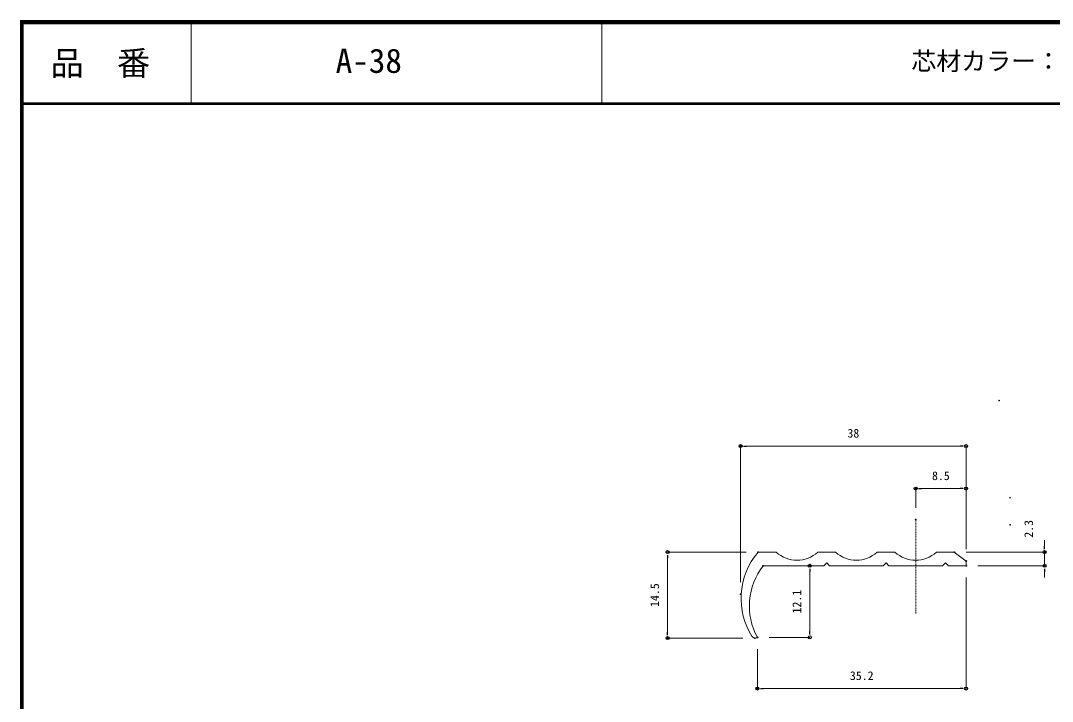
# Model space of a CAD drawing. Units: millimetres, scale not verified. Extents: x -140 to 140, y -96 to 96.
# Drawn here: x -140.5 to 33.4, y -19.2 to 95.7 of the extents above; entities that cross this region are included whole.
import ezdxf
from ezdxf.enums import TextEntityAlignment as Align

# ---------------------------------------------------------------- set-up
doc = ezdxf.new("R2010")
doc.units = ezdxf.units.MM
doc.header["$LTSCALE"] = 0.25
doc.header["$PDMODE"] = 32
doc.header["$PDSIZE"] = 0.125
doc.linetypes.add('USER1', pattern=[1.21666, 0.935822, -0.093613, 0.093613, -0.093613])
doc.layers.add('0-0_0', color=7, linetype='Continuous')
doc.layers.add('0-1_Defpoints', color=7, linetype='Continuous')
for name, color, linetype, lineweight in [('0-2_一般', 3, 'Continuous', 18), ('0-3_CENTER', 2, 'USER1', 18), ('0-5_GREEN', 3, 'Continuous', 18)]:
    doc.layers.add(name, color=color, linetype=linetype, lineweight=lineweight)
doc.styles.add('ＭＳ ゴシック', font='')
doc.styles.get('ＭＳ ゴシック').set_extended_font_data('MS Gothic')

# ---------------------------------------------------------------- blocks, each defined once
blk = doc.blocks.new('_DOT')
at = {"layer": '0-0_0'}
blk.add_line((-0.5, 0), (-1, 0), dxfattribs=at)
blk.add_circle((0, 0), 0.25, dxfattribs=at)
blk.add_circle((0, 0), 0.25, dxfattribs=at)
blk = doc.blocks.new('D8')
at = {"layer": '0-1_Defpoints'}
for p in [(-7.2785, -3.543), (7.9429, -3.543), (-5.2785, -5.843)]:
    blk.add_point(p, dxfattribs=at)
at = {"layer": '0-2_一般'}
for p, q in [((7.9429, -2.543), (7.9429, -1.543)), ((-5.2785, -3.543), (7.9429, -3.543)), ((7.9429, -5.843), (7.9429, -3.543)), ((-3.2785, -5.843), (7.9429, -5.843)), ((7.9429, -6.843), (7.9429, -7.843))]:
    blk.add_line(p, q, dxfattribs=at)
for p, rotation in [((7.9429, -3.543), 270), ((7.9429, -5.843), 90)]:
    blk.add_blockref('_DOT', p, dxfattribs=dict(at, rotation=rotation))
at = {"layer": '0-2_一般', "color": 7, "style": 'ＭＳ ゴシック'}
blk.add_text('2.3', height=1.466, rotation=90, dxfattribs=at).set_placement((6.4429, -1.1185), align=Align.BOTTOM_LEFT)
blk = doc.blocks.new('D9')
at = {"layer": '0-1_Defpoints'}
for p in [(-43.2785, 14.3424), (-5.2785, -5.043), (-43.2785, -10.6405)]:
    blk.add_point(p, dxfattribs=at)
at = {"layer": '0-2_一般'}
for p, q in [((-43.2785, -8.6405), (-43.2785, 14.3424)), ((-6.2785, 14.3424), (-42.2785, 14.3424)), ((-5.2785, -3.043), (-5.2785, 14.3424))]:
    blk.add_line(p, q, dxfattribs=at)
at = {"layer": '0-2_一般', "rotation": 180}
blk.add_blockref('_DOT', (-43.2785, 14.3424), dxfattribs=at)
at = {"layer": '0-2_一般'}
blk.add_blockref('_DOT', (-5.2785, 14.3424), dxfattribs=at)
at = {"layer": '0-2_一般', "color": 7, "style": 'ＭＳ ゴシック'}
blk.add_text('38', height=1.466, dxfattribs=at).set_placement((-25.2785, 15.3424), align=Align.BOTTOM_LEFT)
blk = doc.blocks.new('D10')
at = {"layer": '0-1_Defpoints'}
for p in [(-40.3351, -3.543), (-55.5914, -18.043), (-40.9146, -18.043)]:
    blk.add_point(p, dxfattribs=at)
at = {"layer": '0-2_一般'}
for p, q in [((-42.3351, -3.543), (-55.5914, -3.543)), ((-55.5914, -4.543), (-55.5914, -17.043)), ((-42.9146, -18.043), (-55.5914, -18.043))]:
    blk.add_line(p, q, dxfattribs=at)
for p, rotation in [((-55.5914, -3.543), 90), ((-55.5914, -18.043), 270)]:
    blk.add_blockref('_DOT', p, dxfattribs=dict(at, rotation=rotation))
at = {"layer": '0-2_一般', "color": 7, "style": 'ＭＳ ゴシック'}
blk.add_text('14.5', height=1.466, rotation=90, dxfattribs=at).set_placement((-56.5914, -12.793), align=Align.BOTTOM_LEFT)
blk = doc.blocks.new('D11')
at = {"layer": '0-1_Defpoints'}
for p in [(-39.4785, -5.8525), (-31.6338, -5.8525), (-40.4512, -17.9278)]:
    blk.add_point(p, dxfattribs=at)
at = {"layer": '0-2_一般'}
for p, q in [((-37.4785, -5.8525), (-31.6338, -5.8525)), ((-31.6338, -16.9278), (-31.6338, -6.8525)), ((-38.4512, -17.9278), (-31.6338, -17.9278))]:
    blk.add_line(p, q, dxfattribs=at)
for p, rotation in [((-31.6338, -5.8525), 90), ((-31.6338, -17.9278), 270)]:
    blk.add_blockref('_DOT', p, dxfattribs=dict(at, rotation=rotation))
at = {"layer": '0-2_一般', "color": 7, "style": 'ＭＳ ゴシック'}
blk.add_text('12.1', height=1.466, rotation=90, dxfattribs=at).set_placement((-32.6338, -13.8902), align=Align.BOTTOM_LEFT)
blk = doc.blocks.new('D12')
at = {"layer": '0-1_Defpoints'}
for p in [(-13.7749, 7.17), (-13.7749, 1.9446), (-5.2785, -5.043)]:
    blk.add_point(p, dxfattribs=at)
at = {"layer": '0-2_一般'}
for p, q in [((-13.7749, 3.9446), (-13.7749, 7.17)), ((-6.2785, 7.17), (-12.7749, 7.17)), ((-5.2785, -3.043), (-5.2785, 7.17))]:
    blk.add_line(p, q, dxfattribs=at)
at = {"layer": '0-2_一般', "rotation": 180}
blk.add_blockref('_DOT', (-13.7749, 7.17), dxfattribs=at)
at = {"layer": '0-2_一般'}
blk.add_blockref('_DOT', (-5.2785, 7.17), dxfattribs=at)
at = {"layer": '0-2_一般', "color": 7, "style": 'ＭＳ ゴシック'}
blk.add_text('8.5', height=1.466, dxfattribs=at).set_placement((-11.0267, 8.17), align=Align.BOTTOM_LEFT)
blk = doc.blocks.new('D13')
at = {"layer": '0-1_Defpoints'}
for p in [(-5.2785, -5.843), (-40.4512, -17.9278), (-40.4512, -26.5658)]:
    blk.add_point(p, dxfattribs=at)
at = {"layer": '0-2_一般'}
for p, q in [((-5.2785, -7.843), (-5.2785, -26.5658)), ((-40.4512, -19.9278), (-40.4512, -26.5658)), ((-6.2785, -26.5658), (-39.4512, -26.5658))]:
    blk.add_line(p, q, dxfattribs=at)
at = {"layer": '0-2_一般', "rotation": 180}
blk.add_blockref('_DOT', (-40.4512, -26.5658), dxfattribs=at)
at = {"layer": '0-2_一般'}
blk.add_blockref('_DOT', (-5.2785, -26.5658), dxfattribs=at)
at = {"layer": '0-2_一般', "color": 7, "style": 'ＭＳ ゴシック'}
blk.add_text('35.2', height=1.466, dxfattribs=at).set_placement((-24.8648, -25.5658), align=Align.BOTTOM_LEFT)

msp = doc.modelspace()

# ---------------------------------------------------------------- linework, layer by layer
at = {"layer": '0-2_一般', "color": 7}
for p, q in [((-13.1303, 5.9942), (-16.1798, 5.9942)), ((-3.1303, 5.9942), (-6.1161, 5.9942)), ((6.8697, 5.9942), (3.8839, 5.9942)), ((-16.2959, -8.3906), (-16.4489, -8.4702))]:
    msp.add_line(p, q, dxfattribs=at)
msp.add_lwpolyline([(13.8839, 5.9942), (16.8768, 5.9942), (18.8768, 4.4942), (18.8768, 3.6942), (15.8839, 3.6942), (15.3839, 4.1942), (14.8839, 3.6942), (5.8768, 3.6942), (5.3768, 4.1942), (4.8768, 3.6942), (-4.1232, 3.6942), (-4.6232, 4.1942), (-5.1232, 3.6942), (-15.3232, 3.6847)], dxfattribs=at)
for centre, radius, start, end in [((-7.0634, -1.8102), 12.0008, 139.43365, 176.62294), ((-9.6232, 9.7944), 5.1712, 227.29683, 312.70317), ((0.3768, 9.7944), 5.1712, 227.29683, 312.70317), ((10.3768, 9.7944), 5.1712, 227.29683, 312.70317), ((-6.6571, -3.0902), 11, 141.98285, 175.39483), ((-7.0646, -1.8101), 11.9996, 176.62336, 212.20638), ((-6.6569, -3.0902), 11.0003, 175.39493, 208.80597), ((-16.6787, -7.8885), 0.6254, 210.45378, 291.55335)]:
    msp.add_arc(centre, radius, start, end, dxfattribs=at)
at = {"layer": '0-3_CENTER'}
msp.add_line((10.3803, 11.4818), (10.3803, -4.5217), dxfattribs=at)
at = {"layer": '0-5_GREEN'}
for p, q in [((140.4893, 95.6699), (-140.4907, 95.6699)), ((140.3493, 95.5299), (-140.3857, 95.5299)), ((140.2093, 95.3899), (-140.2807, 95.3899)), ((140.0693, 95.2499), (-140.1757, 95.2499)), ((139.9293, 95.1099), (-140.0707, 95.1099)), ((-111.746, 95.1099), (-111.746, 81.5299)), ((-42.5052, 95.2983), (-42.5052, 81.7183)), ((139.9293, 81.8099), (-140.1757, 81.8099)), ((139.9293, 81.6699), (-140.1757, 81.6699)), ((139.9293, 81.5299), (-140.1757, 81.5299))]:
    msp.add_line(p, q, dxfattribs=at)
for points in [[(-140.4907, 95.6699), (-140.4907, -95.6609), (140.4893, -95.6609)], [(-140.3857, 95.5299), (-140.3857, -95.5559), (140.3493, -95.5559)], [(-140.2807, 95.3899), (-140.2807, -95.4509), (140.2093, -95.4509)], [(-140.1757, 95.2499), (-140.1757, -95.3459), (140.0693, -95.3459)], [(-140.0707, 95.1099), (-140.0707, -95.2409), (139.9293, -95.2409)]]:
    msp.add_lwpolyline(points, dxfattribs=at)
for p in [(24.4378, 31.5554), (26.2902, 15.1844), (26.2902, 10.5844)]:
    msp.add_point(p, dxfattribs=at)

# ---------------------------------------------------------------- block references
at = {"layer": '0-2_一般'}
for name in ['D9', 'D12', 'D8', 'D10', 'D13', 'D11']:
    msp.add_blockref(name, (24.1553, 9.5372), dxfattribs=at)

# ---------------------------------------------------------------- texts
at = {"layer": '0-5_GREEN', "color": 7, "style": 'ＭＳ ゴシック'}
for s, height, p in [('品\u3000番', 4.106, (-135.4644, 85.2106)), ('A-38', 4.106, (-87.3923, 85.6141)), ('芯材カラー：シルバー、ブロンズ、ブラック\u3000L=4000', 3.079, (9.6581, 86.3833))]:
    msp.add_text(s, height=height, dxfattribs=at).set_placement(p, align=Align.BOTTOM_LEFT)

doc.saveas('drawing.dxf')
